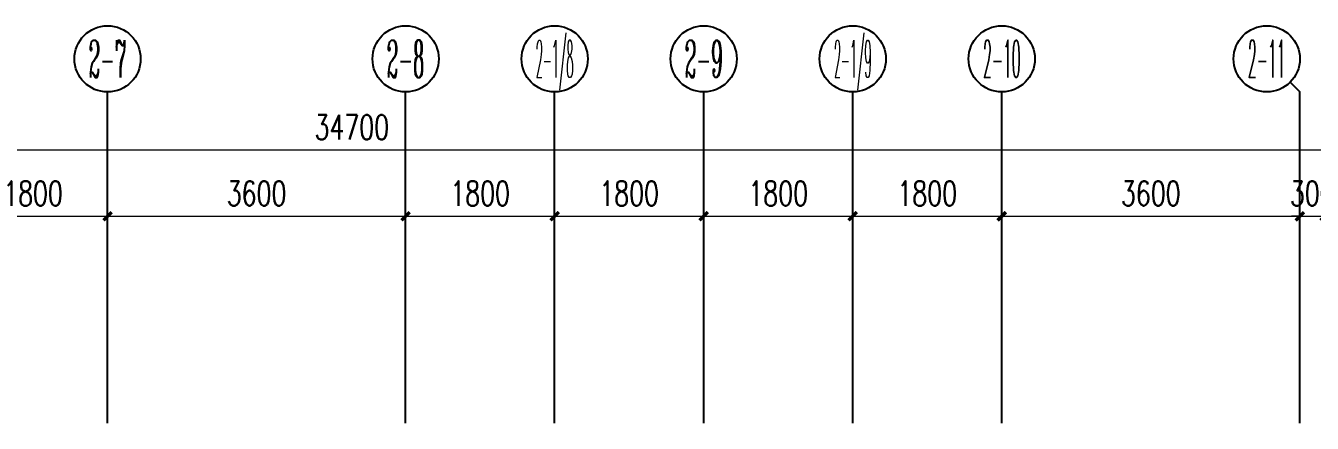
# Model space of a CAD drawing. Extents: x -9422388 to 15610651, y -1992469 to 953794.
# Drawn here: x -2659247 to -2643709, y -276420 to -271620 of the extents above; entities that cross this region are included whole.
import ezdxf
from ezdxf.enums import TextEntityAlignment as Align

# ---------------------------------------------------------------- set-up
doc = ezdxf.new("R2010")
doc.units = 0
doc.header["$LTSCALE"] = 1000
doc.layers.add('AXIS', color=3, linetype='Continuous')
doc.layers.add('AXIS_TEXT', color=7, linetype='Continuous')
doc.layers.add('建筑底图', color=8, linetype='Continuous', lineweight=5)
doc.styles.add('_TCH_AXIS', font='COMPLEX', dxfattribs={"bigfont": 'GBCBIG'})
doc.styles.add('_TCH_DIM_T3', font='SIMPLEX', dxfattribs={"width": 0.705882, "bigfont": 'GBCBIG'})
doc.styles.add('COMPLEX', font='COMPLEX')
doc.dimstyles.new('_TCH_ARCH&&100', dxfattribs={"dimtxt": 297.5, "dimasz": 100, "dimexe": 250, "dimexo": 300, "dimgap": 126.25, "dimtad": 1, "dimdec": 0, "dimzin": 0, "dimdsep": 46, "dimtxsty": '_TCH_DIM_T3', "dimblk": 'ARCHTICK', "dimcen": 0.09, "dimclrt": 7, "dimazin": 2, "dimtfac": 1, "dimtdec": 0, "dimtix": 1, "dimtmove": 2, "dimatfit": 3, "dimfxl": 0, "dimtolj": 1, "dimtzin": 0, "dimarcsym": 0})

# ---------------------------------------------------------------- blocks, each defined once
blk = doc.blocks.new('_ArchTick')
at = {"color": 0, "linetype": 'ByBlock', "const_width": 0.4}
blk.add_lwpolyline([(-0.5, -0.5), (0.5, 0.5)], dxfattribs=at)
blk = doc.blocks.new('*D626')
at = {"layer": 'AXIS', "color": 0, "lineweight": -2, "transparency": 16777216}
for p, q in [((1875330, -392875), (1875330, -389625)), ((1910030, -392875), (1910030, -389625)), ((1875330, -389875), (1910030, -389875))]:
    blk.add_line(p, q, dxfattribs=at)
at = {"layer": 'Defpoints', "color": 0, "transparency": 16777216}
for p in [(1910030, -389875), (1875330, -393175), (1910030, -393175)]:
    blk.add_point(p, dxfattribs=at)
at = {"layer": 'AXIS', "color": 0, "lineweight": -2, "transparency": 16777216, "xscale": 100, "yscale": 100, "zscale": 100, "rotation": 180}
blk.add_blockref('_ArchTick', (1875330, -389875), dxfattribs=at)
at = {"layer": 'AXIS', "color": 0, "lineweight": -2, "transparency": 16777216, "xscale": 100, "yscale": 100, "zscale": 100}
blk.add_blockref('_ArchTick', (1910030, -389875), dxfattribs=at)
at = {"layer": 'AXIS', "color": 7, "transparency": 16777216, "insert": (1892680, -389600), "char_height": 297.5, "attachment_point": 5, "style": '_TCH_DIM_T3'}
blk.add_mtext('\\A1;34700', dxfattribs=at)
blk = doc.blocks.new('*D679')
at = {"layer": 'AXIS', "color": 0, "lineweight": -2, "transparency": 16777216}
for p, q in [((1887930, -392875), (1887930, -390425)), ((1889730, -392875), (1889730, -390425)), ((1887930, -390675), (1889730, -390675))]:
    blk.add_line(p, q, dxfattribs=at)
at = {"layer": 'Defpoints', "color": 0, "transparency": 16777216}
for p in [(1889730, -390675), (1887930, -393175), (1889730, -393175)]:
    blk.add_point(p, dxfattribs=at)
at = {"layer": 'AXIS', "color": 0, "lineweight": -2, "transparency": 16777216, "xscale": 100, "yscale": 100, "zscale": 100, "rotation": 180}
blk.add_blockref('_ArchTick', (1887930, -390675), dxfattribs=at)
at = {"layer": 'AXIS', "color": 0, "lineweight": -2, "transparency": 16777216, "xscale": 100, "yscale": 100, "zscale": 100}
blk.add_blockref('_ArchTick', (1889730, -390675), dxfattribs=at)
at = {"layer": 'AXIS', "color": 7, "transparency": 16777216, "insert": (1888830, -390400), "char_height": 297.5, "attachment_point": 5, "style": '_TCH_DIM_T3'}
blk.add_mtext('\\A1;1800', dxfattribs=at)
blk = doc.blocks.new('*D680')
at = {"layer": 'AXIS', "color": 0, "lineweight": -2, "transparency": 16777216}
for p, q in [((1889730, -392875), (1889730, -390425)), ((1893330, -392875), (1893330, -390425)), ((1889730, -390675), (1893330, -390675))]:
    blk.add_line(p, q, dxfattribs=at)
at = {"layer": 'Defpoints', "color": 0, "transparency": 16777216}
for p in [(1893330, -390675), (1889730, -393175), (1893330, -393175)]:
    blk.add_point(p, dxfattribs=at)
at = {"layer": 'AXIS', "color": 0, "lineweight": -2, "transparency": 16777216, "xscale": 100, "yscale": 100, "zscale": 100, "rotation": 180}
blk.add_blockref('_ArchTick', (1889730, -390675), dxfattribs=at)
at = {"layer": 'AXIS', "color": 0, "lineweight": -2, "transparency": 16777216, "xscale": 100, "yscale": 100, "zscale": 100}
blk.add_blockref('_ArchTick', (1893330, -390675), dxfattribs=at)
at = {"layer": 'AXIS', "color": 7, "transparency": 16777216, "insert": (1891530, -390400), "char_height": 297.5, "attachment_point": 5, "style": '_TCH_DIM_T3'}
blk.add_mtext('\\A1;3600', dxfattribs=at)
blk = doc.blocks.new('*D681')
at = {"layer": 'AXIS', "color": 0, "lineweight": -2, "transparency": 16777216}
for p, q in [((1893330, -392875), (1893330, -390425)), ((1895130, -392875), (1895130, -390425)), ((1893330, -390675), (1895130, -390675))]:
    blk.add_line(p, q, dxfattribs=at)
at = {"layer": 'Defpoints', "color": 0, "transparency": 16777216}
for p in [(1895130, -390675), (1893330, -393175), (1895130, -393175)]:
    blk.add_point(p, dxfattribs=at)
at = {"layer": 'AXIS', "color": 0, "lineweight": -2, "transparency": 16777216, "xscale": 100, "yscale": 100, "zscale": 100, "rotation": 180}
blk.add_blockref('_ArchTick', (1893330, -390675), dxfattribs=at)
at = {"layer": 'AXIS', "color": 0, "lineweight": -2, "transparency": 16777216, "xscale": 100, "yscale": 100, "zscale": 100}
blk.add_blockref('_ArchTick', (1895130, -390675), dxfattribs=at)
at = {"layer": 'AXIS', "color": 7, "transparency": 16777216, "insert": (1894230, -390400), "char_height": 297.5, "attachment_point": 5, "style": '_TCH_DIM_T3'}
blk.add_mtext('\\A1;1800', dxfattribs=at)
blk = doc.blocks.new('*D682')
at = {"layer": 'AXIS', "color": 0, "lineweight": -2, "transparency": 16777216}
for p, q in [((1895130, -392875), (1895130, -390425)), ((1896930, -392875), (1896930, -390425)), ((1895130, -390675), (1896930, -390675))]:
    blk.add_line(p, q, dxfattribs=at)
at = {"layer": 'Defpoints', "color": 0, "transparency": 16777216}
for p in [(1896930, -390675), (1895130, -393175), (1896930, -393175)]:
    blk.add_point(p, dxfattribs=at)
at = {"layer": 'AXIS', "color": 0, "lineweight": -2, "transparency": 16777216, "xscale": 100, "yscale": 100, "zscale": 100, "rotation": 180}
blk.add_blockref('_ArchTick', (1895130, -390675), dxfattribs=at)
at = {"layer": 'AXIS', "color": 0, "lineweight": -2, "transparency": 16777216, "xscale": 100, "yscale": 100, "zscale": 100}
blk.add_blockref('_ArchTick', (1896930, -390675), dxfattribs=at)
at = {"layer": 'AXIS', "color": 7, "transparency": 16777216, "insert": (1896030, -390400), "char_height": 297.5, "attachment_point": 5, "style": '_TCH_DIM_T3'}
blk.add_mtext('\\A1;1800', dxfattribs=at)
blk = doc.blocks.new('*D683')
at = {"layer": 'AXIS', "color": 0, "lineweight": -2, "transparency": 16777216}
for p, q in [((1896930, -392875), (1896930, -390425)), ((1898730, -392875), (1898730, -390425)), ((1896930, -390675), (1898730, -390675))]:
    blk.add_line(p, q, dxfattribs=at)
at = {"layer": 'Defpoints', "color": 0, "transparency": 16777216}
for p in [(1898730, -390675), (1896930, -393175), (1898730, -393175)]:
    blk.add_point(p, dxfattribs=at)
at = {"layer": 'AXIS', "color": 0, "lineweight": -2, "transparency": 16777216, "xscale": 100, "yscale": 100, "zscale": 100, "rotation": 180}
blk.add_blockref('_ArchTick', (1896930, -390675), dxfattribs=at)
at = {"layer": 'AXIS', "color": 0, "lineweight": -2, "transparency": 16777216, "xscale": 100, "yscale": 100, "zscale": 100}
blk.add_blockref('_ArchTick', (1898730, -390675), dxfattribs=at)
at = {"layer": 'AXIS', "color": 7, "transparency": 16777216, "insert": (1897830, -390400), "char_height": 297.5, "attachment_point": 5, "style": '_TCH_DIM_T3'}
blk.add_mtext('\\A1;1800', dxfattribs=at)
blk = doc.blocks.new('*D684')
at = {"layer": 'AXIS', "color": 0, "lineweight": -2, "transparency": 16777216}
for p, q in [((1898730, -392875), (1898730, -390425)), ((1900530, -392875), (1900530, -390425)), ((1898730, -390675), (1900530, -390675))]:
    blk.add_line(p, q, dxfattribs=at)
at = {"layer": 'Defpoints', "color": 0, "transparency": 16777216}
for p in [(1900530, -390675), (1898730, -393175), (1900530, -393175)]:
    blk.add_point(p, dxfattribs=at)
at = {"layer": 'AXIS', "color": 0, "lineweight": -2, "transparency": 16777216, "xscale": 100, "yscale": 100, "zscale": 100, "rotation": 180}
blk.add_blockref('_ArchTick', (1898730, -390675), dxfattribs=at)
at = {"layer": 'AXIS', "color": 0, "lineweight": -2, "transparency": 16777216, "xscale": 100, "yscale": 100, "zscale": 100}
blk.add_blockref('_ArchTick', (1900530, -390675), dxfattribs=at)
at = {"layer": 'AXIS', "color": 7, "transparency": 16777216, "insert": (1899630, -390400), "char_height": 297.5, "attachment_point": 5, "style": '_TCH_DIM_T3'}
blk.add_mtext('\\A1;1800', dxfattribs=at)
blk = doc.blocks.new('*D685')
at = {"layer": 'AXIS', "color": 0, "lineweight": -2, "transparency": 16777216}
for p, q in [((1900530, -392875), (1900530, -390425)), ((1904130, -392875), (1904130, -390425)), ((1900530, -390675), (1904130, -390675))]:
    blk.add_line(p, q, dxfattribs=at)
at = {"layer": 'Defpoints', "color": 0, "transparency": 16777216}
for p in [(1904130, -390675), (1900530, -393175), (1904130, -393175)]:
    blk.add_point(p, dxfattribs=at)
at = {"layer": 'AXIS', "color": 0, "lineweight": -2, "transparency": 16777216, "xscale": 100, "yscale": 100, "zscale": 100, "rotation": 180}
blk.add_blockref('_ArchTick', (1900530, -390675), dxfattribs=at)
at = {"layer": 'AXIS', "color": 0, "lineweight": -2, "transparency": 16777216, "xscale": 100, "yscale": 100, "zscale": 100}
blk.add_blockref('_ArchTick', (1904130, -390675), dxfattribs=at)
at = {"layer": 'AXIS', "color": 7, "transparency": 16777216, "insert": (1902330, -390400), "char_height": 297.5, "attachment_point": 5, "style": '_TCH_DIM_T3'}
blk.add_mtext('\\A1;3600', dxfattribs=at)
blk = doc.blocks.new('*D686')
at = {"layer": 'AXIS', "color": 0, "lineweight": -2, "transparency": 16777216}
for p, q in [((1904130, -392875), (1904130, -390425)), ((1904430, -392875), (1904430, -390425)), ((1904130, -390675), (1904030, -390675)), ((1904130, -390675), (1904430, -390675)), ((1904430, -390675), (1904530, -390675))]:
    blk.add_line(p, q, dxfattribs=at)
at = {"layer": 'Defpoints', "color": 0, "transparency": 16777216}
for p in [(1904430, -390675), (1904130, -393175), (1904430, -393175)]:
    blk.add_point(p, dxfattribs=at)
at = {"layer": 'AXIS', "color": 0, "lineweight": -2, "transparency": 16777216, "xscale": 100, "yscale": 100, "zscale": 100}
blk.add_blockref('_ArchTick', (1904130, -390675), dxfattribs=at)
at = {"layer": 'AXIS', "color": 0, "lineweight": -2, "transparency": 16777216, "xscale": 100, "yscale": 100, "zscale": 100, "rotation": 180}
blk.add_blockref('_ArchTick', (1904430, -390675), dxfattribs=at)
at = {"layer": 'AXIS', "color": 7, "transparency": 16777216, "insert": (1904280, -390400), "char_height": 297.5, "attachment_point": 5, "style": '_TCH_DIM_T3'}
blk.add_mtext('\\A1;300', dxfattribs=at)
blk = doc.blocks.new('_AXISO')
at = {"color": 0}
blk.add_circle((0, 0), 0.5, dxfattribs=at)
at = {"layer": 'AXIS_TEXT', "color": 0, "style": 'COMPLEX', "width": 1.041667}
blk.add_attdef('A', text='', height=0.56, dxfattribs=at).set_placement((-0.25, -0.28), (0.25, -0.28), align=Align.FIT)
blk = doc.blocks.new('4444')
at = {"layer": 'AXIS', "color": 8}
for p, q in [((1904013, -389057.6), (1904130.2, -389174.7)), ((1889730.2, -393174.7), (1889730.2, -389174.7)), ((1893330.2, -393174.7), (1893330.2, -389174.7)), ((1895130.2, -393174.7), (1895130.2, -389174.7)), ((1896930.2, -393174.7), (1896930.2, -389174.7)), ((1898730.2, -393174.7), (1898730.2, -389174.7)), ((1900530.2, -393174.7), (1900530.2, -389174.7)), ((1904130.2, -393174.7), (1904130.2, -389174.7))]:
    blk.add_line(p, q, dxfattribs=at)
ref = blk.add_blockref('_AXISO', (1889730.2, -388774.7), dxfattribs=dict(at, xscale=800, yscale=800, zscale=800))
ref.add_attrib('A', '2-7', dxfattribs={"layer": 'AXIS_TEXT', "color": 8, "height": 452.55, "style": '_TCH_AXIS', "width": 0.35}).set_placement((1889503.9, -389001), (1889956.5, -389001), align=Align.FIT)
ref = blk.add_blockref('_AXISO', (1893330.2, -388774.7), dxfattribs=dict(at, xscale=800, yscale=800, zscale=800))
ref.add_attrib('A', '2-8', dxfattribs={"layer": 'AXIS_TEXT', "color": 8, "height": 452.55, "style": '_TCH_AXIS', "width": 0.35}).set_placement((1893103.9, -389001), (1893556.5, -389001), align=Align.FIT)
ref = blk.add_blockref('_AXISO', (1895130.2, -388774.7), dxfattribs=dict(at, xscale=800, yscale=800, zscale=800))
ref.add_attrib('A', '2-1/8', dxfattribs={"layer": 'AXIS_TEXT', "color": 8, "height": 452.55, "style": '_TCH_AXIS', "width": 0.216495}).set_placement((1894903.9, -389001), (1895356.5, -389001), align=Align.FIT)
ref = blk.add_blockref('_AXISO', (1896930.2, -388774.7), dxfattribs=dict(at, xscale=800, yscale=800, zscale=800))
ref.add_attrib('A', '2-9', dxfattribs={"layer": 'AXIS_TEXT', "color": 8, "height": 452.55, "style": '_TCH_AXIS', "width": 0.35}).set_placement((1896703.9, -389001), (1897156.5, -389001), align=Align.FIT)
ref = blk.add_blockref('_AXISO', (1898730.2, -388774.7), dxfattribs=dict(at, xscale=800, yscale=800, zscale=800))
ref.add_attrib('A', '2-1/9', dxfattribs={"layer": 'AXIS_TEXT', "color": 8, "height": 452.55, "style": '_TCH_AXIS', "width": 0.216495}).set_placement((1898503.9, -389001), (1898956.5, -389001), align=Align.FIT)
ref = blk.add_blockref('_AXISO', (1900530.2, -388774.7), dxfattribs=dict(at, xscale=800, yscale=800, zscale=800))
ref.add_attrib('A', '2-10', dxfattribs={"layer": 'AXIS_TEXT', "color": 8, "height": 452.55, "style": '_TCH_AXIS', "width": 0.28}).set_placement((1900303.9, -389001), (1900756.5, -389001), align=Align.FIT)
ref = blk.add_blockref('_AXISO', (1903730.2, -388774.7), dxfattribs=dict(at, xscale=800, yscale=800, zscale=800))
ref.add_attrib('A', '2-11', dxfattribs={"layer": 'AXIS_TEXT', "color": 8, "height": 452.55, "style": '_TCH_AXIS', "width": 0.3}).set_placement((1903503.9, -389001), (1903956.5, -389001), align=Align.FIT)
for p1, p2, distance, picture, middle in [((1875330.2, -393174.7), (1910030.2, -393174.7), 3300, '*D626', (1892680.2, -389599.7)), ((1887930.2, -393174.7), (1889730.2, -393174.7), 2500, '*D679', (1888830.2, -390399.7)), ((1889730.2, -393174.7), (1893330.2, -393174.7), 2500, '*D680', (1891530.2, -390399.7)), ((1893330.2, -393174.7), (1895130.2, -393174.7), 2500, '*D681', (1894230.2, -390399.7)), ((1895130.2, -393174.7), (1896930.2, -393174.7), 2500, '*D682', (1896030.2, -390399.7)), ((1896930.2, -393174.7), (1898730.2, -393174.7), 2500, '*D683', (1897830.2, -390399.7)), ((1898730.2, -393174.7), (1900530.2, -393174.7), 2500, '*D684', (1899630.2, -390399.7)), ((1900530.2, -393174.7), (1904130.2, -393174.7), 2500, '*D685', (1902330.2, -390399.7)), ((1904130.2, -393174.7), (1904430.2, -393174.7), 2500, '*D686', (1904280.2, -390399.7))]:
    dim = blk.add_aligned_dim(p1=p1, p2=p2, distance=distance, dimstyle='_TCH_ARCH&&100', dxfattribs=at)
    dim.commit()
    dim.dimension.update_dxf_attribs({"geometry": picture, "text_midpoint": middle})

msp = doc.modelspace()

# ---------------------------------------------------------------- block references
at = {"layer": '建筑底图', "color": 8}
msp.add_blockref('4444', (-4547988.93389, 116754.67219), dxfattribs=at)

doc.saveas('drawing.dxf')
